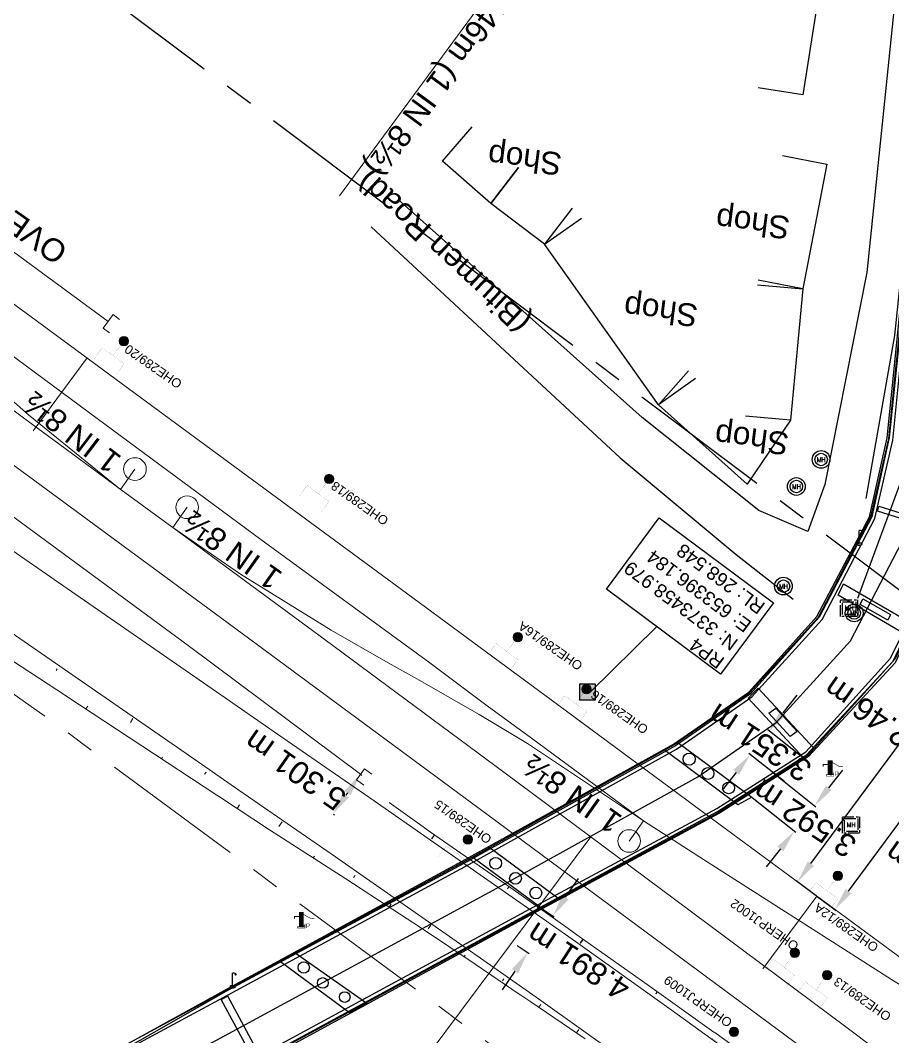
# Model space of a CAD drawing. Header units: metres. Extents: x 646303 to 662875, y 3366650 to 3378730.
# Drawn here: x 653333.7 to 653429.8, y 3373420.9 to 3373533.1 of the extents above; entities that cross this region are included whole.
import ezdxf
from ezdxf.enums import TextEntityAlignment as Align

# ---------------------------------------------------------------- set-up
doc = ezdxf.new("R2010")
doc.units = ezdxf.units.M
doc.header["$MEASUREMENT"] = 0
doc.header["$PDMODE"] = 3
doc.header["$PDSIZE"] = 0.5
doc.linetypes.add('CENTER', pattern=[50.8, 31.75, -6.35, 6.35, -6.35])
doc.linetypes.add('PHANTOM', pattern=[2.5, 1.25, -0.25, 0.25, -0.25, 0.25, -0.25])
for name, color, linetype in [('Bench_Mark', 7, 'Continuous'), ('BRIDGE_PARAPET', 7, 'Continuous'), ('COMMERCIAL_BLD_PUC', 251, 'Continuous'), ('DFCC Boundary', 6, 'CENTER'), ('Dimension', 10, 'Continuous'), ('GRILL', 251, 'Continuous'), ('LAMP_POST', 7, 'Continuous'), ('LINK LINE', 190, 'Continuous'), ('Manhole', 251, 'Continuous'), ('PIER_OR_ABUTMENT', 7, 'Continuous'), ('STYLEREMARK', 251, 'Continuous'), ('SUB_ROAD_CENTRE', 34, 'Continuous'), ('SUB_ROAD_EDGE', 34, 'Continuous'), ('TOPO_HAND_PUMP', 8, 'Continuous'), ('TOPO_TEXT', 251, 'Continuous')]:
    doc.layers.add(name, color=color, linetype=linetype)
for name, color, linetype, lineweight in [('BOUNDARY DIMENTION', 10, 'Continuous', 0), ('Existing Chainage', 7, 'Continuous', 0), ('Existing IR Track', 143, 'Continuous', 0), ('Existing Railway Boundary', 7, 'CENTER', 0), ('LC DETAILS IN PLAN', 7, 'Continuous', 0), ('OHE MAST', 8, 'Continuous', 0), ('OHE MAST TEXT', 8, 'Continuous', 0), ('PROPOSED DFCC TOE SLOPES - Cut & Connection', 239, 'Continuous', 0), ("RAJPURA STN. SRJ's", 251, 'Continuous', 0)]:
    doc.layers.add(name, color=color, linetype=linetype, lineweight=lineweight)
doc.styles.add('ROMANS', font='romans.shx')
doc.styles.get("Standard").update_dxf_attribs({"font": 'arial.ttf'})
doc.styles.add('Style-Arial', font='arial.ttf')
doc.dimstyles.new('DIM', dxfattribs={"dimtxt": 2.5, "dimasz": 2.5, "dimexe": 0.18, "dimexo": 0.0625, "dimgap": 0.09, "dimtad": 0, "dimtih": 1, "dimtoh": 1, "dimdec": 3, "dimzin": 0, "dimdsep": 46, "dimtxsty": 'Standard', "dimcen": 0.09, "dimadec": 0, "dimazin": 0, "dimtfac": 1, "dimtdec": 3, "dimtofl": 0, "dimtmove": 0, "dimatfit": 3, "dimfxl": 1, "dimtolj": 1, "dimtzin": 0, "dimarcsym": 0})

# ---------------------------------------------------------------- blocks, each defined once
blk = doc.blocks.new('LP')
for points in [[(0, 0), (0, 1.5)], [(0.25, 1.35), (0.44, 1.35)]]:
    blk.add_lwpolyline(points)
for centre, radius, start, end in [((0.07, 0.99), 0.519, 57.6425, 97.3165), ((0.34, 1.33), 0.094, 11.7012, 168.0476)]:
    blk.add_arc(centre, radius, start, end)
blk.add_ellipse((0.35, 1.36), major_axis=(0.0017, 0.0438), ratio=0.461056, start_param=1.74022, end_param=4.575836)
at = {"extrusion": (0, 0, -1)}
blk.add_ellipse((0, 0.01), major_axis=(0.308, 0), ratio=0.400495, dxfattribs=at)
blk = doc.blocks.new('MHS')
at = {"layer": 'Manhole', "linetype": 'PHANTOM'}
for points in [[(-0.92, 0.95), (0.96, 0.95), (0.96, -0.87), (-0.92, -0.87)], [(-0.72, 0.75), (0.76, 0.75), (0.76, -0.67), (-0.72, -0.67)]]:
    blk.add_lwpolyline(points, close=True, dxfattribs=at)
at = {"layer": 'Manhole', "linetype": 'PHANTOM', "style": 'ROMANS', "width": 0.9}
blk.add_text('MH', height=0.55, dxfattribs=at).set_placement((0.03, -0.22), align=Align.CENTER)
blk = doc.blocks.new('HP')
at = {"color": 8}
for points, const_width in [([(-0.75, 1.03), (-0.75, 1.29), (0, 1.29)], 0.108), ([(0, 0.17), (0, 1.76)], 0.541), ([(-0.04, 1.67), (1.03, 1.06), (1.42, 1.03)], 0.0676)]:
    blk.add_lwpolyline(points, dxfattribs=dict(at, const_width=const_width))
at = {"color": 8, "const_width": 0.0676}
blk.add_lwpolyline([(0, 0.17), (-0.41, 0.17), (-0.41, 0), (0.41, 0), (0.41, 0.17)], close=True, dxfattribs=at)
blk = doc.blocks.new('MHC')
at = {"layer": 'Manhole'}
for radius in [0.977, 0.688]:
    blk.add_circle((0, 0), radius, dxfattribs=at)
at = {"layer": 'Manhole', "linetype": 'PHANTOM', "style": 'ROMANS', "width": 0.9}
blk.add_text('MH', height=0.55, dxfattribs=at).set_placement((0.02, -0.28), align=Align.CENTER)
blk = doc.blocks.new('OHE MAST')
h = blk.add_hatch(color=256)
edge = h.paths.add_edge_path()
edge.add_arc((0, 0), 0.514, 0, 360)
at = {"const_width": 0.01, "flags": 128}
for points in [[(1.5, 3.5), (1.5, 2), (-1.5, 2), (-1.5, 3.5)], [(0, 2), (0, 0)]]:
    blk.add_lwpolyline(points, dxfattribs=at)
blk.add_circle((0, 0), 0.514)
blk = doc.blocks.new('*D7249')
at = {"layer": 'Defpoints', "color": 0, "transparency": 16777216}
for p in [(653416.54, 3373450.16), (653414.31, 3373447.35), (653421.25, 3373446.43)]:
    blk.add_point(p, dxfattribs=at)
at = {"layer": 'Dimension', "color": 0, "lineweight": -2, "transparency": 16777216}
for p, q in [((653416.59, 3373450.12), (653421.39, 3373446.31)), ((653422.8, 3373448.39), (653424.36, 3373450.34)), ((653414.35, 3373447.31), (653419.16, 3373443.5)), ((653417.47, 3373441.65), (653415.91, 3373439.69))]:
    blk.add_line(p, q, dxfattribs=at)
at = {"layer": 'Dimension', "color": 0, "transparency": 16777216}
for points in [[(653422.48, 3373448.64), (653423.13, 3373448.13), (653421.25, 3373446.43)], [(653417.14, 3373441.91), (653417.79, 3373441.39), (653419.02, 3373443.61)]]:
    blk.add_solid(points, dxfattribs=at)
at = {"layer": 'Dimension', "color": 0, "lineweight": 0, "transparency": 16777216, "insert": (653420.13, 3373445.02), "char_height": 2.5, "attachment_point": 5, "rotation": 147}
blk.add_mtext('\\A1;3.592 m', dxfattribs=at)
blk = doc.blocks.new('*D7216')
at = {"layer": 'Defpoints', "color": 0, "transparency": 16777216}
for p in [(653414.14, 3373452.06), (653420.08, 3373451.63), (653418, 3373449.01)]:
    blk.add_point(p, dxfattribs=at)
at = {"layer": 'Dimension', "color": 0, "lineweight": -2, "transparency": 16777216}
for p, q in [((653417.78, 3373456.65), (653419.33, 3373458.61)), ((653420.03, 3373451.67), (653416.08, 3373454.8)), ((653417.95, 3373449.05), (653414, 3373452.18)), ((653412.59, 3373450.1), (653411.04, 3373448.15))]:
    blk.add_line(p, q, dxfattribs=at)
at = {"layer": 'Dimension', "color": 0, "transparency": 16777216}
for points in [[(653417.45, 3373456.91), (653418.11, 3373456.39), (653416.23, 3373454.69)], [(653412.27, 3373450.36), (653412.92, 3373449.85), (653414.14, 3373452.06)]]:
    blk.add_solid(points, dxfattribs=at)
at = {"layer": 'Dimension', "color": 0, "lineweight": 0, "transparency": 16777216, "insert": (653415.19, 3373453.38), "char_height": 2.5, "attachment_point": 5, "rotation": 147}
blk.add_mtext('\\A1;3.351 m', dxfattribs=at)
blk = doc.blocks.new('*D7217')
at = {"layer": 'Defpoints', "color": 0, "transparency": 16777216}
for p in [(653391.15, 3373435.09), (653388.39, 3373431.05), (653389.6, 3373430.22)]:
    blk.add_point(p, dxfattribs=at)
at = {"layer": 'Dimension', "color": 0, "lineweight": -2, "transparency": 16777216}
for p, q in [((653393.78, 3373436.32), (653395.19, 3373438.38)), ((653391.2, 3373435.05), (653392.51, 3373434.15)), ((653388.44, 3373431.01), (653389.75, 3373430.12)), ((653388.19, 3373428.15), (653386.78, 3373426.09))]:
    blk.add_line(p, q, dxfattribs=at)
at = {"layer": 'Dimension', "color": 0, "transparency": 16777216}
for points in [[(653393.43, 3373436.55), (653394.12, 3373436.08), (653392.37, 3373434.26)], [(653387.85, 3373428.39), (653388.54, 3373427.92), (653389.6, 3373430.22)]]:
    blk.add_solid(points, dxfattribs=at)
at = {"layer": 'Dimension', "color": 0, "lineweight": 0, "transparency": 16777216, "insert": (653395.18, 3373429.23), "char_height": 2.5, "attachment_point": 5, "rotation": 147}
blk.add_mtext('\\A1;4.891 m', dxfattribs=at)
blk = doc.blocks.new('*D6979')
at = {"layer": 'Defpoints', "color": 0, "linetype": 'Continuous', "ltscale": 0.5, "transparency": 16777216}
for p in [(653433.81, 3373453.15), (653435.82, 3373451.67), (653421.48, 3373436.45)]:
    blk.add_point(p, dxfattribs=at)
at = {"layer": 'DFCC Boundary', "color": 0, "linetype": 'Continuous', "lineweight": -2, "ltscale": 0.5, "transparency": 16777216}
for p, q in [((653433.86, 3373453.11), (653435.96, 3373451.56)), ((653424.97, 3373436.98), (653434.33, 3373449.65)), ((653421.53, 3373436.41), (653423.63, 3373434.86))]:
    blk.add_line(p, q, dxfattribs=at)
at = {"layer": 'DFCC Boundary', "color": 0, "linetype": 'Continuous', "ltscale": 0.5, "transparency": 16777216}
for points in [[(653434, 3373449.9), (653434.67, 3373449.41), (653435.82, 3373451.67)], [(653424.63, 3373437.23), (653425.3, 3373436.73), (653423.48, 3373434.97)]]:
    blk.add_solid(points, dxfattribs=at)
at = {"layer": 'DFCC Boundary', "color": 0, "linetype": 'Continuous', "ltscale": 0.5, "transparency": 16777216, "insert": (653434.6, 3373438.07), "char_height": 2.5, "attachment_point": 5, "rotation": 145}
blk.add_mtext('\\A1;20.76 m', dxfattribs=at)
blk = doc.blocks.new('*D6980')
at = {"layer": 'Defpoints', "color": 0, "linetype": 'Continuous', "ltscale": 0.5, "transparency": 16777216}
for p in [(653438.64, 3373464.13), (653440.77, 3373462.56), (653421.48, 3373436.45)]:
    blk.add_point(p, dxfattribs=at)
at = {"layer": 'DFCC Boundary', "color": 0, "linetype": 'Continuous', "lineweight": -2, "ltscale": 0.5, "transparency": 16777216}
for p, q in [((653440.72, 3373462.6), (653438.49, 3373464.24)), ((653420.83, 3373440.04), (653437.15, 3373462.12)), ((653421.43, 3373436.49), (653419.2, 3373438.13))]:
    blk.add_line(p, q, dxfattribs=at)
at = {"layer": 'DFCC Boundary', "color": 0, "linetype": 'Continuous', "ltscale": 0.5, "transparency": 16777216}
for points in [[(653436.82, 3373462.37), (653437.49, 3373461.87), (653438.64, 3373464.13)], [(653420.5, 3373440.28), (653421.17, 3373439.79), (653419.35, 3373438.02)]]:
    blk.add_solid(points, dxfattribs=at)
at = {"layer": 'DFCC Boundary', "color": 0, "linetype": 'Continuous', "ltscale": 0.5, "transparency": 16777216, "insert": (653427.86, 3373456.22), "char_height": 2.5, "attachment_point": 5, "rotation": 145}
blk.add_mtext('\\A1;32.46 m', dxfattribs=at)
blk = doc.blocks.new('*D7038')
at = {"layer": 'BOUNDARY DIMENTION', "color": 0, "lineweight": -2, "transparency": 16777216}
for p, q in [((653371.2, 3373449.85), (653371.3, 3373449.78)), ((653369.73, 3373447.83), (653369.56, 3373447.58)), ((653368.18, 3373445.49), (653368.28, 3373445.42))]:
    blk.add_line(p, q, dxfattribs=at)
at = {"layer": 'BOUNDARY DIMENTION', "color": 0, "transparency": 16777216}
for points in [[(653369.39, 3373448.06), (653370.07, 3373447.59), (653371.15, 3373449.88)], [(653369.22, 3373447.82), (653369.9, 3373447.34), (653368.13, 3373445.53)]]:
    blk.add_solid(points, dxfattribs=at)
at = {"layer": 'Defpoints', "color": 0, "transparency": 16777216}
for p in [(653371.15, 3373449.88), (653368.13, 3373445.53), (653368.13, 3373445.53)]:
    blk.add_point(p, dxfattribs=at)
at = {"layer": 'BOUNDARY DIMENTION', "color": 0, "transparency": 16777216, "insert": (653363.95, 3373450.36), "char_height": 2.5, "attachment_point": 5, "rotation": 145}
blk.add_mtext('\\A1;5.301 m', dxfattribs=at)
blk = doc.blocks.new('BM')
blk.add_hatch(color=256).paths.add_polyline_path([(-0.88, 0.88), (-0.88, -0.88), (0.88, -0.88), (0.88, 0.88)])
for p, q in [((0.88, 0.88), (-0.88, 0.88)), ((-0.88, 0.88), (-0.88, -0.88)), ((0.88, -0.88), (0.88, 0.88)), ((-0.88, -0.88), (0.88, -0.88))]:
    blk.add_line(p, q)

msp = doc.modelspace()

# ---------------------------------------------------------------- linework, layer by layer
at = {"layer": 'BRIDGE_PARAPET', "linetype": 'Continuous'}
for points in [[(653448.817, 3373656.128, 273.028), (653442.796, 3373617.036, 274.212), (653439.823, 3373595.798, 274.852), (653437.543, 3373572.54, 275.55), (653434.166, 3373534.114, 276.741), (653431.248, 3373504.445, 277.643), (653429.462, 3373487.047, 278.083), (653427.558, 3373478.302, 278.291), (653421.73, 3373467.235, 278.563), (653414.157, 3373458.78, 278.831), (653405.888, 3373453.037, 278.988), (653382.962, 3373440.274, 279.033), (653356.295, 3373425.923, 278.968), (653309.096, 3373399.029, 277.966)], [(653331.996, 3373412.726, 278.565), (653356.211, 3373426.054, 278.966), (653382.782, 3373440.523, 279.021), (653405.664, 3373453.224, 278.986), (653413.989, 3373458.952, 278.844), (653421.478, 3373467.298, 278.569), (653427.287, 3373478.302, 278.292), (653429.258, 3373487.02, 278.086), (653431.016, 3373504.429, 277.634), (653433.845, 3373534.126, 276.729), (653437.28, 3373572.516, 275.555), (653439.59, 3373595.893, 274.844), (653442.512, 3373616.875, 274.215), (653448.538, 3373656.103, 273.02)], [(653360.951, 3373418.879, 278.987), (653390.042, 3373434.719, 279.114), (653410.549, 3373445.764, 279.223), (653420.361, 3373452.028, 279.317), (653429.906, 3373462.373, 279.167), (653435.736, 3373474.772, 278.794), (653438.377, 3373486.383, 278.395), (653439.82, 3373504.247, 277.755), (653442.22, 3373533.556, 276.681), (653445.599, 3373571.064, 275.567), (653448.131, 3373594.696, 274.844), (653451.241, 3373616.826, 274.141), (653457.184, 3373655.546, 272.991)], [(653457.449, 3373655.48, 272.986), (653451.439, 3373616.756, 274.169), (653448.329, 3373594.626, 274.872), (653445.797, 3373570.994, 275.595), (653442.418, 3373533.486, 276.709), (653440.018, 3373504.177, 277.783), (653438.575, 3373486.313, 278.423), (653435.934, 3373474.702, 278.822), (653430.11, 3373462.187, 279.153), (653420.565, 3373451.842, 279.303), (653410.753, 3373445.578, 279.209), (653390.246, 3373434.533, 279.1), (653361.032, 3373418.593, 278.985)]]:
    msp.add_polyline3d(points, dxfattribs=at)
at = {"layer": 'COMMERCIAL_BLD_PUC', "linetype": 'Continuous'}
for points in [[(653418.1268, 3373545.5057, 270.863), (653423.066, 3373544.728, 270.863), (653419.939, 3373524.868, 271.192), (653414.9998, 3373525.6457, 271.192)], [(653388.5828, 3373516.8452, 269), (653385.55, 3373512.87, 269), (653380.188, 3373517.535, 269.612), (653383.4699, 3373521.3072, 269.612)], [(653417.6996, 3373518.1517, 270.884), (653422.608, 3373517.199, 270.884), (653419.938, 3373503.443, 270.771), (653415.0296, 3373504.3957, 270.771)], [(653394.4928, 3373512.3362, 269.704), (653391.46, 3373508.361, 269.704), (653385.55, 3373512.87, 269), (653388.5828, 3373516.8452, 269)], [(653408.0905, 3373493.5544, 270.966), (653404.012, 3373490.662, 270.966), (653391.46, 3373508.361, 269.704), (653395.5385, 3373511.2534, 269.704)], [(653414.9592, 3373503.9033, 270.771), (653419.938, 3373503.443, 270.771), (653418.598, 3373488.949, 271.148), (653413.6192, 3373489.4093, 271.148)], [(653418.598, 3373488.949, 271.148), (653413.818, 3373481.889, 271.135), (653404.012, 3373490.662, 270.966), (653407.3458, 3373494.3884, 270.966)]]:
    msp.add_polyline3d(points, dxfattribs=at)
at = {"layer": 'DFCC Boundary', "ltscale": 0.5, "flags": 128}
msp.add_lwpolyline([(655695.597, 3371812.1897), (655640.8822, 3371912.823), (655580.0449, 3371996.7158), (655509.7792, 3372062.0857), (655426.9534, 3372113.9756), (655342.6069, 3372167.9462), (655257.8854, 3372221.2222), (655173.2688, 3372275.363), (655087.3459, 3372327.2788), (655002.8598, 3372380.6107), (654914.5097, 3372429.9473), (654741.1355, 3372529.4419), (654650.033, 3372576.4159), (654568.6995, 3372626.155), (654571.9877, 3372630.6369), (654391.4686, 3372756.327), (654377.1337, 3372736.8494), (654004.4289, 3373016.6995), (654007.7887, 3373020.6424), (653690.5739, 3373253.6486), (653690.5425, 3373253.6059), (653433.8132, 3373453.1485), (653440.7668, 3373462.5592), (653208.8394, 3373636.5534), (653216.1698, 3373646.5105), (653142.1983, 3373700.8896), (653053.6963, 3373771.1122), (652994.4341, 3373810.5255), (652929.3691, 3373859.5713), (652860.9168, 3373902.1103), (652749.6028, 3373984.4705), (652631.2396, 3374070.7175), (652636.2281, 3374078.1704), (652537.912, 3374145.7283), (652392.904, 3374241.2711), (652388.7719, 3374235.6812), (652308.569, 3374304.8076), (652315.9256, 3374314.7669), (652103.9815, 3374448.7876), (652083.1937, 3374464.1943), (652072.7494, 3374471.9329), (652052.3219, 3374487.0684), (652038.1897, 3374497.5387), (652024.0173, 3374508.0388), (652009.8347, 3374518.5254), (651995.6683, 3374529), (651981.7515, 3374539.2836), (651967.8828, 3374549.5317), (651954.6903, 3374559.2866), (651941.4997, 3374569.04), (651923.9377, 3374582.0168), (651906.3215, 3374595.0337), (651892.0868, 3374605.5547), (651877.7985, 3374616.1153), (651861.6288, 3374628.0564), (651845.5071, 3374639.9619), (651829.5757, 3374651.7544), (651824.7911, 3374655.296), (651813.6747, 3374663.5244), (651797.4592, 3374675.4968), (651792.6217, 3374679.0685), (651809.3453, 3374701.6999), (651798.0335, 3374710.0518), (651782.3495, 3374721.6444), (651766.6655, 3374733.2369), (651750.5163, 3374745.1875), (651734.3118, 3374757.179), (651717.3274, 3374769.6994), (651700.4625, 3374782.1317), (651684.6001, 3374793.8578), (651668.5938, 3374805.6902), (651652.6806, 3374817.4203), (651636.8173, 3374829.1137), (651620.9269, 3374840.8662), (651604.9647, 3374852.6718), (651588.7459, 3374864.6312), (651572.5882, 3374876.5455), (651556.6943, 3374888.2868), (651540.8409, 3374899.9983), (651524.5553, 3374912.0488), (651508.2568, 3374924.109), (651492.7938, 3374935.5157), (651477.3997, 3374946.8715), (651461.3291, 3374958.7436), (651445.2311, 3374970.6359), (651429.3555, 3374982.3615), (651413.4375, 3374994.1184), (651396.6322, 3375006.522), (651379.7761, 3375018.963), (651363.6644, 3375030.8565), (651352.7728, 3375038.8965), (651331.6522, 3375054.4784), (651315.7738, 3375066.1947), (651299.7306, 3375078.0412), (651283.6239, 3375089.9346), (651273.9044, 3375097.1057), (651264.2377, 3375104.2378), (651243.4187, 3375119.6324), (651222.5077, 3375135.095), (651201.5462, 3375150.5784), (651180.4926, 3375166.1298), (651161.7365, 3375179.9701), (651143.0969, 3375193.7244), (651126.6442, 3375205.9373), (651110.0563, 3375218.2505), (651088.7204, 3375233.9244), (651067.5473, 3375249.4788), (651049.4448, 3375262.8672), (651031.0656, 3375276.4601), (651013.3004, 3375289.5618), (650995.6557, 3375302.5748), (650975.556, 3375317.4171), (650955.4878, 3375332.2363), (650948.8014, 3375337.1771), (650951.4372, 3375340.7501), (650937.0874, 3375351.3535), (650916.0918, 3375366.8677), (650897.9224, 3375380.2929), (650879.805, 3375393.6796), (650866.8386, 3375403.2309), (650853.9116, 3375412.7532), (650835.5886, 3375426.289), (650817.2946, 3375439.8035), (650797.968, 3375454.1206), (650778.7222, 3375468.3781), (650760.7655, 3375481.6337), (650742.8011, 3375494.8949), (650723.0807, 3375509.4255), (650703.3693, 3375523.9495), (650688.6613, 3375534.8372), (650673.8463, 3375545.804), (650653.7938, 3375560.6295), (650633.6894, 3375575.4932), (650612.6421, 3375591.0542), (650592.0153, 3375606.3042), (650570.0328, 3375622.5591), (650548.5001, 3375638.4814), (650530.5234, 3375651.793), (650512.3606, 3375665.2423), (650494.7465, 3375678.2665), (650476.9008, 3375691.462), (650459.2976, 3375704.4721), (650441.3132, 3375717.7633), (650427.1261, 3375728.1319), (650413.8099, 3375737.864), (650402.677, 3375746.2697), (650389.8486, 3375755.6668), (650377.7322, 3375764.5425), (650360.7275, 3375777.1141), (650343.7744, 3375789.6482), (650325.0342, 3375803.5254), (650306.3109, 3375817.39), (650287.6225, 3375831.2124), (650268.717, 3375845.1957), (650250.337, 3375858.8009), (650231.8256, 3375872.5033), (650215.4559, 3375884.6355), (650199.261, 3375896.6381), (650189.9351, 3375903.5429), (650184.6476, 3375907.4517), (650170.3331, 3375918.0338), (650153.2211, 3375930.7288), (650135.9365, 3375943.5518), (650119.2313, 3375955.9159), (650102.3769, 3375968.3905), (650085.2738, 3375981.0461), (650068.2078, 3375993.6742), (650052.7787, 3376005.1011), (650037.4384, 3376016.4621), (650022.1728, 3376027.766), (650006.9632, 3376039.0283), (649974.7512, 3376062.8762), (649961.4537, 3376072.7117), (649948.2091, 3376082.508), (649944.476, 3376085.2722), (649918.728, 3376050.5341), (649909.4316, 3376057.4177), (649896.4092, 3376067.0604), (649893.7832, 3376069.0128), (649891.1645, 3376070.9437), (649888.4639, 3376072.9569), (649875.744, 3376082.3694), (649867.5551, 3376088.4016), (649853.4118, 3376098.8745), (649839.2513, 3376109.3603), (649829.0749, 3376116.9005), (649827.2194, 3376118.2675), (649818.0867, 3376125.0366), (649808.8566, 3376131.8779), (649793.2502, 3376143.4201), (649777.6288, 3376154.9733), (649763.6321, 3376165.3144), (649749.5741, 3376175.7007), (649733.9228, 3376187.2754), (649718.3343, 3376198.8036), (649705.3241, 3376208.4391), (649692.3703, 3376218.0327), (649678.0208, 3376228.6769), (649663.5747, 3376239.3366), (649646.4625, 3376252.0623), (649634.6272, 3376260.744), (649624.9192, 3376267.9946), (649615.0208, 3376275.3876), (649599.9831, 3376286.4834), (649588.9857, 3376294.598), (649590.032, 3376296.0132), (649586.1685, 3376298.8639), (649569.3593, 3376311.3207), (649552.641, 3376323.7102), (649537.2353, 3376335.0739), (649521.9792, 3376346.327), (649506.2408, 3376358.0035), (649490.3575, 3376369.7875), (649475.7578, 3376380.5673), (649461.1933, 3376391.3211), (649445.4753, 3376402.9572), (649429.8494, 3376414.5253), (649414.4906, 3376425.9209), (649378.3483, 3376452.6365), (649368.4603, 3376459.9984), (649352.6509, 3376471.6682), (649336.6992, 3376483.4434), (649322.3941, 3376494.1037), (649307.6557, 3376505.0862), (649290.8736, 3376517.4208), (649273.972, 3376529.8435), (649258.1992, 3376541.4854), (649242.2966, 3376553.2232), (649226.5432, 3376564.8634), (649210.8826, 3376576.435), (649195.2207, 3376588.0769), (649179.5326, 3376599.7383), (649164.9134, 3376610.5118), (649150.5177, 3376621.1205), (649135.415, 3376632.3287), (649120.2337, 3376643.5954), (649107.8929, 3376652.6743), (649095.5927, 3376661.7234), (649079.5687, 3376673.5769), (649063.4846, 3376685.4748), (649046.5651, 3376697.9756), (649029.6506, 3376710.4727), (649013.3465, 3376722.5351), (648996.9805, 3376734.6431), (648980.3936, 3376746.8979), (648963.6626, 3376759.259), (648946.7453, 3376771.7643), (648929.6945, 3376784.3682), (648913.5118, 3376796.3614), (648897.2206, 3376808.435), (648876.2496, 3376823.9678), (648855.1325, 3376839.6089), (648839.3985, 3376851.2044), (648823.6596, 3376862.8037), (648806.187, 3376875.7235), (648788.7814, 3376888.5937), (648772.4766, 3376900.6763), (648756.1277, 3376912.7915), (648748.6058, 3376918.3049), (648733.321, 3376929.6306), (648718.1841, 3376940.8501), (648694.1574, 3376958.9078), (648686.9154, 3376964.1595), (648685.9321, 3376964.8321), (648667.95, 3376978.2197), (648649.3198, 3376992.1471), (648633.5557, 3377003.8368), (648617.684, 3377015.6038), (648613.3865, 3377018.7718), (648613.1308, 3377018.4261), (648605.39, 3377024.1325), (648593.439, 3377032.9404), (648576.5994, 3377045.3816), (648559.8787, 3377057.7351), (648542.9247, 3377070.3132), (648525.9483, 3377082.908), (648511.3109, 3377093.7409), (648496.5572, 3377104.6599), (648477.562, 3377118.7172), (648458.5464, 3377132.7896), (648451.3349, 3377138.2101), (648435.5918, 3377149.862), (648422.1096, 3377159.9046), (648408.3664, 3377170.0637), (648394.6863, 3377180.1761), (648381.6588, 3377189.818), (648368.6059, 3377199.4787), (648354.1188, 3377210.196), (648339.6473, 3377220.9017), (648325.8166, 3377231.1386), (648311.9735, 3377241.3853), (648297.2469, 3377252.2824), (648283.6168, 3377262.3688), (648282.6002, 3377260.9951), (648281.5015, 3377261.8082), (648268.446, 3377271.4578), (648255.3849, 3377281.1115), (648243.3023, 3377290.0413), (648231.5826, 3377298.7116), (648230.1246, 3377299.843), (648216.137, 3377310.1827), (648202.3989, 3377320.3379), (648187.9045, 3377331.0225), (648173.4524, 3377341.7035), (648159.964, 3377351.7009), (648146.3755, 3377361.7726), (648132.3698, 3377372.1252), (648118.3132, 3377382.5155), (648104.5683, 3377392.6752), (648090.8453, 3377402.8186), (648079.0331, 3377411.5788), (648067.1746, 3377420.3734), (648052.1864, 3377431.461), (648037.1291, 3377442.5999), (648023.4384, 3377452.7367), (648009.6421, 3377462.9518), (647998.5681, 3377471.1475), (647977.6651, 3377486.6371), (647970.8013, 3377491.7424), (647954.3046, 3377504.0127), (647940.5645, 3377514.1537), (647927.1436, 3377524.0583), (647912.5029, 3377534.9198), (647897.7662, 3377545.8524), (647883.3488, 3377556.5286), (647868.9785, 3377567.1699), (647855.3948, 3377577.2425), (647841.7032, 3377587.3948), (647828.8284, 3377596.8277), (647815.9828, 3377606.2395), (647798.869, 3377618.9232), (647787.996, 3377626.9816), (647769.1212, 3377640.9619), (647756.6675, 3377650.183), (647742.624, 3377660.5991), (647728.5049, 3377671.0713), (647713.635, 3377682.0926), (647698.699, 3377693.1628), (647681.9918, 3377705.517), (647665.4025, 3377717.7839), (647652.0515, 3377727.6811), (647638.8028, 3377737.5025), (647625.2604, 3377747.546), (647611.724, 3377757.585), (647601.846, 3377764.9047), (647586.5632, 3377776.2354), (647574.9107, 3377784.8659), (647552.1318, 3377801.7377), (647544.5766, 3377807.3492), (647531.2096, 3377817.2774), (647518.7824, 3377826.4783), (647506.3678, 3377835.6698), (647493.0662, 3377845.5438), (647479.7149, 3377855.4547), (647466.3541, 3377865.3556), (647452.9886, 3377875.26), (647440.1702, 3377884.755), (647427.3392, 3377894.2595), (647421.9004, 3377898.2902), (647422.4016, 3377898.9655), (647413.1507, 3377905.8213), (647398.5546, 3377916.6386), (647385.2867, 3377926.4568), (647372.1159, 3377936.2032), (647357.4127, 3377947.1112), (647351.2811, 3377951.6601), (647330.0092, 3377967.4105), (647317.4471, 3377976.6964), (647304.414, 3377986.3606), (647291.335, 3377996.0589), (647278.7541, 3378005.3917), (647266.0777, 3378014.7954), (647252.9457, 3378024.4462), (647239.9839, 3378033.9719), (647225.7512, 3378044.5255), (647211.5179, 3378055.0796), (647196.511, 3378066.208), (647181.4966, 3378077.3419), (647167.7872, 3378087.5064), (647154.0498, 3378097.6917), (647140.7668, 3378107.5414), (647127.4862, 3378117.3893), (647113.2521, 3378127.9375), (647099.0375, 3378138.4713), (647085.0268, 3378148.8592), (647070.9977, 3378159.2608), (647056.5444, 3378169.9697), (647042.0873, 3378180.6814), (647027.5624, 3378191.4464), (647013.0728, 3378202.1851), (646999.864, 3378211.9684), (646986.6741, 3378221.7376), (646973.6148, 3378231.4185), (646960.4875, 3378241.1499), (646945.7953, 3378252.0414), (646931.0256, 3378262.9902), (646930.6274, 3378263.2852), (646951.9475, 3378292.0562)], dxfattribs=at)
at = {"layer": 'Existing Chainage', "color": 0, "linetype": 'Continuous', "lineweight": 13, "flags": 128}
for points in [[(653335.0724, 3373487.7692), (653341.0053, 3373495.8191)], [(653415.5334, 3373428.4093), (653421.4761, 3373436.452)]]:
    msp.add_lwpolyline(points, dxfattribs=at)
at = {"layer": 'Existing IR Track', "flags": 128}
for points in [[(653589.2761, 3373289.914), (653578.1075, 3373298.1757), (653531.6696, 3373333.0756), (653506.3207, 3373353.1243), (653482.1744, 3373372.2848), (653450.791, 3373396.4534), (653421.9196, 3373418.2064), (653383.4214, 3373446.7403), (653355.0438, 3373467.6945), (653331.164, 3373485.2442), (653322.0421, 3373492.0109), (653304.4983, 3373504.9733), (653304.2022, 3373505.2013), (653298.9105, 3373509.1454), (653277.3417, 3373525.0611), (653271.7085, 3373529.2226), (653267.6726, 3373532.2032), (653262.331, 3373536.1541), (653238.8115, 3373553.5782), (653225.6563, 3373563.2586), (653201.0742, 3373581.5641), (653174.1568, 3373601.5586), (653150.8967, 3373618.7451), (653124.3648, 3373638.158)], [(653246.6881, 3373571.0003), (653343.3276, 3373499.861)], [(653371.1528, 3373449.8828), (653352.1675, 3373464.1113), (653328.606, 3373481.4262), (653300.7183, 3373501.9502), (653289.0739, 3373510.5212), (653286.4782, 3373512.4276), (653269.0362, 3373525.4187), (653250.2883, 3373539.2885), (653223.053, 3373559.3039), (653217.627, 3373563.3745), (653208.6495, 3373570.004)], [(653344.7129, 3373481.3209), (653334.5682, 3373489.5512), (653328.2251, 3373495.0895), (653322.7591, 3373500.251), (653319.6569, 3373503.1559), (653315.1755, 3373507.352), (653313.3233, 3373509.0049), (653298.0684, 3373521.695)], [(653317.6199, 3373512.9801), (653335.3815, 3373499.964), (653344.9314, 3373492.9254), (653376.23, 3373469.8555), (653393.0325, 3373457.469), (653411.52, 3373443.8086), (653431.0731, 3373429.3607), (653438.8585, 3373423.5719), (653441.7676, 3373421.3812), (653445.0928, 3373418.8665)], [(653343.4957, 3373498.5936), (653342.7812, 3373499.1218), (653343.8741, 3373500.6002), (653344.5886, 3373500.072)], [(653332.3315, 3373496.3806), (653342.1277, 3373489.1421), (653360.1747, 3373475.8071), (653378.8232, 3373462.1861), (653385.1395, 3373457.4418), (653390.0208, 3373453.8669), (653402.3702, 3373444.7422), (653408.9949, 3373440.5002), (653429.7214, 3373427.24), (653437.7712, 3373422.2574), (653440.9324, 3373420.251)], [(653327.4483, 3373494.0596), (653334.1406, 3373489.1205), (653339.2966, 3373485.3167), (653344.7673, 3373481.2808), (653350.3509, 3373477.1935), (653350.4727, 3373477.1166), (653357.7978, 3373471.7026), (653367.2776, 3373464.7145), (653373.0763, 3373460.4049), (653387.1293, 3373450.0162), (653405.8059, 3373436.0953), (653424.8494, 3373421.901), (653439.2893, 3373411.0237)], [(653350.4727, 3373477.1166), (653350.4727, 3373477.1166), (653357.9113, 3373471.9824), (653367.9201, 3373465.7845), (653374.2171, 3373462.1738), (653377.7149, 3373460.2287), (653384.2347, 3373456.4677), (653389.5634, 3373453.2647), (653402.3588, 3373444.7542)]]:
    msp.add_lwpolyline(points, dxfattribs=at)
at = {"layer": 'Existing Railway Boundary', "ltscale": 0.5, "flags": 128}
msp.add_lwpolyline([(654002.209, 3372947.3374), (653941.6142, 3372995.8875), (653885.0948, 3373041.1722), (653849.3973, 3373069.6171), (653743.2122, 3373149.4146), (653618.3148, 3373244.7252), (653580.9535, 3373273.9706), (653528.5753, 3373314.5086), (653337.2875, 3373455.6537), (653241.7142, 3373522.5487), (653184.8817, 3373562.8841), (653178.3209, 3373554.058), (653007.7255, 3373673.7874), (652924.822, 3373729.8796), (652907.72, 3373740.0209), (652904.5642, 3373745.0641), (652864.1809, 3373771.0185), (652862.8289, 3373763.9282), (652836.0798, 3373790.575), (652793.9064, 3373826.9777), (652786.3399, 3373815.8276), (652694.4321, 3373883.0097), (652615.3514, 3373944.3753), (652559.0758, 3373987.3078), (652463.6034, 3374028.6205), (652316.9711, 3374087.5745), (652144.3796, 3374095.1872)], dxfattribs=at)
at = {"layer": 'GRILL', "linetype": 'Continuous'}
for points in [[(653426.014, 3373469.303, 269.776), (653431.114, 3373483.138, 269.697), (653433.097, 3373500.546, 270.675), (653434.118, 3373512.605, 269.66), (653435.847, 3373532.1, 269.588), (653439.143, 3373568.587, 269.493), (653444.203, 3373614.461, 269.196), (653462.218, 3373744.997, 270.479)], [(653456.349, 3373705.458, 271.75), (653448.789, 3373656.112, 273.28), (653442.726, 3373617.002, 274.461), (653439.7, 3373595.917, 275.097), (653437.417, 3373572.527, 275.817), (653434.023, 3373534.079, 277.001), (653431.148, 3373504.468, 277.897), (653429.391, 3373486.914, 278.346), (653427.391, 3373478.266, 278.549), (653421.633, 3373467.198, 278.817), (653414.045, 3373458.865, 279.112), (653405.741, 3373453.123, 279.252), (653382.857, 3373440.374, 279.321), (653356.242, 3373425.969, 279.228), (653340.258, 3373417.314, 279.589), (653331.852, 3373412.755, 278.603), (653309.249, 3373398.834, 277.998)], [(653464.601, 3373703.529, 271.727), (653457.328, 3373655.496, 273.233), (653451.257, 3373616.798, 274.412), (653448.337, 3373594.631, 274.807), (653445.955, 3373571, 275.842), (653442.531, 3373533.534, 276.956), (653441.522, 3373521.895, 277.358), (653438.579, 3373486.334, 278.423), (653435.979, 3373474.497, 278.854), (653430.121, 3373462.617, 279.152), (653420.48, 3373451.954, 279.333), (653410.619, 3373445.641, 279.23), (653391.759, 3373435.472, 279.392), (653360.938, 3373418.775, 279.254), (653335.679, 3373404.865, 278.697), (653323.413, 3373397.684, 278.319), (653314.015, 3373391.165, 277.98), (653294.953, 3373373.08, 277.175), (653265.306, 3373340.499, 275.909), (653235.253, 3373307.284, 274.636), (653206.467, 3373275.634, 273.4), (653174.115, 3373239.813, 272.036)]]:
    msp.add_polyline3d(points, dxfattribs=at)
at = {"layer": 'LC DETAILS IN PLAN', "linetype": 'Continuous', "lineweight": 0, "flags": 128}
msp.add_lwpolyline([(653396.555, 3373442.9901), (653375.1683, 3373414.2949), (653387.5011, 3373405.1032), (653359.7688, 3373367.894)], dxfattribs=at)
at = {"layer": 'LINK LINE', "linetype": 'Continuous', "lineweight": 0, "flags": 128}
for points in [[(653322.0241, 3373469.4393), (653338.6216, 3373458.5837), (653338.7957, 3373458.4696), (653355.3289, 3373447.5895), (653355.5169, 3373447.4647), (653361.1191, 3373443.7442), (653369.5368, 3373438.3625), (653372.0861, 3373436.7008), (653372.2976, 3373436.5626), (653377.879, 3373432.8987), (653383.9261, 3373428.8643), (653388.6631, 3373425.6369), (653388.8429, 3373425.5152), (653389.939, 3373424.7791), (653395.955, 3373420.6982)], [(653346.0674, 3373456.0253), (653345.7853, 3373455.6175)], [(653346.0674, 3373456.0253), (653345.7853, 3373455.6175)], [(653354.134, 3373450.1092), (653353.9779, 3373449.8835)], [(653354.134, 3373450.1092), (653353.9779, 3373449.8835)], [(653379.0052, 3373442.7547), (653379.3249, 3373443.215)], [(653379.0052, 3373442.7547), (653379.3249, 3373443.215)], [(653379.0134, 3373442.749), (653379.3342, 3373443.2085)], [(653379.0134, 3373442.749), (653379.3342, 3373443.2085)], [(653370.5664, 3373438.7222), (653370.4081, 3373438.4945)], [(653387.3784, 3373437.2617), (653387.544, 3373437.4989)], [(653374.5343, 3373435.5755), (653374.3126, 3373435.2398)], [(653378.922, 3373433.24), (653378.6358, 3373432.8304)], [(653395.4024, 3373431.2598), (653395.6982, 3373431.68)], [(653386.9523, 3373427.3013), (653386.8057, 3373427.0932)], [(653395.2456, 3373421.7422), (653394.9694, 3373421.3539)], [(653395.2456, 3373421.7422), (653394.9694, 3373421.3539)]]:
    msp.add_lwpolyline(points, dxfattribs=at)
at = {"layer": 'LINK LINE', "linetype": 'Continuous', "lineweight": 0}
for points in [[(653374.3225, 3373446.7561), (653377.409, 3373444.5694), (653378.8917, 3373443.5159), (653387.1168, 3373437.8038), (653393.7911, 3373433.0416), (653395.2709, 3373431.9807), (653402.7701, 3373426.703), (653410.1409, 3373421.4454), (653410.2355, 3373421.3775), (653417.6595, 3373415.9943), (653425.0517, 3373410.5676), (653426.3291, 3373409.6244), (653432.4122, 3373405.0982), (653439.6337, 3373399.4432), (653442.2204, 3373397.4057), (653446.8521, 3373393.7871), (653454.9022, 3373387.823), (653458.2481, 3373385.3809), (653462.9866, 3373381.9105), (653470.9239, 3373375.8142), (653474.1936, 3373373.2797), (653478.8284, 3373369.6844), (653486.4066, 3373363.7735)], [(653403.728, 3373425.6786), (653403.889, 3373425.9049)], [(653403.728, 3373425.6786), (653403.889, 3373425.9049)], [(653403.745, 3373425.6664), (653403.9071, 3373425.892)], [(653403.745, 3373425.6664), (653403.9071, 3373425.892)]]:
    msp.add_lwpolyline(points, dxfattribs=at)
for points in [[(653420.9238, 3373412.6905, 267.4938), (653405.4345, 3373423.9036, 267.4995), (653394.8746, 3373431.4201, 267.5033), (653389.091, 3373435.4943, 267.5054), (653372.6674, 3373446.9452, 267.5113), (653362.0282, 3373454.3134, 267.5152), (653356.2208, 3373458.3324, 267.5172), (653339.7749, 3373469.7136, 267.5232), (653323.329, 3373481.0948, 267.5291)], [(653401.0655, 3373417.8075, 267.4995), (653390.5451, 3373425.2959, 267.5033), (653384.7813, 3373429.3561, 267.5054), (653368.393, 3373440.7825, 267.5113), (653357.7602, 3373448.1462, 267.5152), (653351.9529, 3373452.1651, 267.5172), (653335.5069, 3373463.5463, 267.5232), (653319.061, 3373474.9275, 267.5291)]]:
    msp.add_polyline3d(points, dxfattribs=at)
at = {"layer": 'PIER_OR_ABUTMENT', "linetype": 'Continuous'}
for points in [[(653420.08, 3373451.635), (653413.922, 3373458.269), (653415.013, 3373459.384), (653421.171, 3373452.75)], [(653406.163, 3373453.405), (653414.306, 3373447.347), (653412.781, 3373446.512), (653404.638, 3373452.57)], [(653385.47, 3373441.766), (653393.07, 3373436.155), (653391.15, 3373435.087), (653383.55, 3373440.698)]]:
    msp.add_lwpolyline(points, close=True, dxfattribs=at)
for points in [[(653436.414, 3373476.941, 276.459), (653436.277, 3373476.384, 276.473), (653428.187, 3373478.928, 276.547), (653428.324, 3373479.485, 276.533)], [(653432.047, 3373466.475, 275.879), (653431.455, 3373465.216, 275.928), (653423.853, 3373469.655, 275.947), (653424.445, 3373470.914, 275.898)], [(653429.617, 3373467.504, 272.421), (653429.307, 3373466.904, 272.383), (653426.255, 3373468.628, 272.276), (653426.565, 3373469.228, 272.314)], [(653419.328, 3373454.622, 272.759), (653418.54, 3373454.043, 272.686), (653416.186, 3373456.617, 270.872), (653416.974, 3373457.196, 270.945)], [(653364.081, 3373430.119, 275.717), (653371.859, 3373424.641, 275.723), (653369.939, 3373423.573, 275.709), (653362.339, 3373429.184, 275.708)], [(653360.1082, 3373418.7653, 277.24), (653359.402, 3373418.361, 277.242), (653355.803, 3373425.038, 277.228), (653356.5092, 3373425.4423, 277.226)]]:
    msp.add_polyline3d(points, close=True, dxfattribs=at)
for centre, radius in [((653407.4115, 3373451.5565, 268.956), 0.6724), ((653409.4725, 3373449.9735, 269.046), 0.6542), ((653411.76, 3373448.386, 269.16), 0.6445), ((653386.069, 3373440.066, 268.889), 0.649), ((653388.2565, 3373438.4035, 268.815), 0.6476), ((653390.5015, 3373436.791, 268.9), 0.6461), ((653364.901, 3373428.5685, 269.096), 0.6277), ((653367.0005, 3373426.858, 270.978), 0.5886), ((653369.4245, 3373425.307, 271.259), 0.5883)]:
    msp.add_circle(centre, radius, dxfattribs=at)
at = {"layer": 'PROPOSED DFCC TOE SLOPES - Cut & Connection', "flags": 128}
for points in [[(653337.7167, 3373461.5313), (653337.589, 3373461.3467)], [(653337.7167, 3373461.5313), (653337.589, 3373461.3467)], [(653362.5111, 3373444.6441), (653362.1557, 3373444.131)], [(653362.5111, 3373444.6441), (653362.1557, 3373444.131)], [(653370.5664, 3373438.7222), (653370.4081, 3373438.4945)], [(653387.3784, 3373437.2617), (653387.544, 3373437.4989)], [(653387.3916, 3373437.2523), (653387.5581, 3373437.4889)], [(653387.3916, 3373437.2523), (653387.5581, 3373437.4889)], [(653378.922, 3373433.24), (653378.6358, 3373432.8304)], [(653395.4024, 3373431.2598), (653395.6982, 3373431.68)], [(653395.4182, 3373431.2486), (653395.7161, 3373431.6674)], [(653395.4182, 3373431.2486), (653395.7161, 3373431.6674)], [(653386.9523, 3373427.3013), (653386.8057, 3373427.0932)]]:
    msp.add_lwpolyline(points, dxfattribs=at)
at = {"layer": 'PROPOSED DFCC TOE SLOPES - Cut & Connection', "linetype": 'Continuous', "lineweight": 0, "flags": 128}
for points in [[(653341.0822, 3373457.42), (653340.8746, 3373457.1016)], [(653349.3437, 3373451.7816), (653349.2281, 3373451.6043)], [(653357.8352, 3373446.4989), (653357.5741, 3373446.0985)], [(653366.0754, 3373440.8481), (653365.9497, 3373440.6559)], [(653382.7048, 3373429.91), (653382.5978, 3373429.7505)], [(653391.0353, 3373424.4998), (653390.8184, 3373424.1826)]]:
    msp.add_lwpolyline(points, dxfattribs=at)
at = {"layer": "RAJPURA STN. SRJ's", "color": 7}
for p, q in [((653344.7129, 3373481.3209), (653346.2933, 3373483.5656)), ((653350.4727, 3373477.1166), (653352.0421, 3373479.3464)), ((653402.3588, 3373444.7542), (653400.7894, 3373442.5245))]:
    msp.add_line(p, q, dxfattribs=at)
at = {"layer": "RAJPURA STN. SRJ's", "lineweight": 13, "flags": 128}
msp.add_lwpolyline([(653368.8575, 3373513.7284), (653405.7037, 3373563.7592)], dxfattribs=at)
at = {"layer": "RAJPURA STN. SRJ's", "color": 143, "flags": 128}
msp.add_lwpolyline([(653372.4151, 3373449.8853), (653371.594, 3373450.4859), (653370.7117, 3373449.2796), (653371.5328, 3373448.679)], dxfattribs=at)
at = {"layer": "RAJPURA STN. SRJ's", "color": 7}
for centre in [(653346.2933, 3373483.5656), (653352.0421, 3373479.3464), (653400.7894, 3373442.5245)]:
    msp.add_circle(centre, 1.2487, dxfattribs=at)
at = {"layer": 'STYLEREMARK'}
msp.add_line((653403.8082, 3373466.1708, 397.8593), (653396.4969, 3373458.9652), dxfattribs=at)
at = {"layer": 'STYLEREMARK', "linetype": 'Continuous', "elevation": 397.8593}
msp.add_lwpolyline([(653398.2759, 3373470.2947), (653404.1162, 3373478.1643), (653416.714, 3373468.815), (653410.8737, 3373460.9454)], close=True, dxfattribs=at)
at = {"layer": 'SUB_ROAD_CENTRE', "linetype": 'Continuous'}
msp.add_polyline3d([(653334.062, 3373409.09, 277.813), (653358.881, 3373422.509, 278.343), (653387.064, 3373437.784, 278.358), (653408.346, 3373449.6, 278.339), (653416.996, 3373455.603, 278.295), (653425.202, 3373464.62, 278.109), (653431.347, 3373476.429, 277.804), (653433.456, 3373486.588, 277.448), (653435.542, 3373504.19, 276.948), (653438.32, 3373533.71, 276.043), (653441.659, 3373571.47, 274.906), (653443.954, 3373595.094, 274.184), (653447.012, 3373616.963, 273.565), (653452.962, 3373655.505, 272.312), (653460.394, 3373704.4, 270.767), (653466.58, 3373745.419, 269.475)], dxfattribs=at)
at = {"layer": 'SUB_ROAD_EDGE', "linetype": 'Continuous'}
for points in [[(653138.931, 3373212.941, 269.707), (653167.901, 3373244.913, 270.99), (653229.135, 3373312.464, 273.619), (653258.806, 3373345.067, 273.952), (653288.371, 3373378.172, 276.233), (653300.002, 3373390.532, 276.825), (653318.6, 3373404.853, 277.485), (653332.249, 3373412.416, 277.84), (653356.554, 3373425.54, 278.254), (653383.109, 3373439.947, 278.303), (653406.005, 3373452.648, 278.226), (653414.323, 3373458.439, 278.143), (653422.063, 3373466.969, 277.902), (653427.885, 3373478.106, 277.65), (653429.861, 3373486.762, 277.359), (653431.622, 3373504.402, 276.863), (653434.556, 3373534.075, 275.989), (653437.942, 3373572.541, 274.833), (653440.231, 3373595.569, 274.109), (653443.21, 3373616.911, 273.482), (653449.283, 3373656.112, 272.241), (653456.802, 3373705.379, 270.738), (653463.01, 3373746.688, 269.4), (653464.801, 3373759.277, 268.986)], [(653464.259, 3373759.333, 268.9), (653458.703, 3373723.041, 268.728), (653453.171, 3373686.948, 268.842), (653447.332, 3373651.711, 268.714), (653442.133, 3373614.862, 268.819), (653430.044, 3373498.308, 269.474), (653426.909, 3373480.311, 269.547)], [(653429.615, 3373462.704, 278.391), (653435.513, 3373474.601, 278.075), (653438.154, 3373486.212, 277.676), (653439.569, 3373504.193, 276.995), (653442.043, 3373533.54, 275.95), (653445.379, 3373571.141, 274.848), (653447.648, 3373594.761, 274.067), (653450.816, 3373616.91, 273.441), (653456.759, 3373655.684, 272.201), (653464.104, 3373703.755, 270.71), (653470.602, 3373745.581, 269.454), (653472.543, 3373758.609, 269.133)], [(653431.884, 3373600.527, 268.992), (653436.449, 3373599.15, 268.81), (653433.596, 3373569.124, 268.931), (653427.012, 3373505.253, 269.373), (653422.368, 3373481.844, 269.317), (653420.511, 3373476.669, 269.371), (653415.078, 3373478.975, 269.17), (653402.241, 3373489.253, 268.901), (653375.328, 3373513.315, 268.723)], [(653372.323, 3373510.297, 268.721), (653399.787, 3373484.796, 268.875), (653412.607, 3373474.122, 269.16), (653418.883, 3373469.219, 269.407)], [(653144.315, 3373207.877, 269.688), (653173.813, 3373240.246, 271.045), (653206.151, 3373276.014, 272.439), (653234.902, 3373307.586, 273.623), (653265.002, 3373340.964, 274.931), (653294.528, 3373373.483, 276.184), (653305.912, 3373384.969, 276.692), (653313.829, 3373391.587, 276.987), (653323.192, 3373398.185, 277.339), (653335.571, 3373405.385, 277.719), (653360.632, 3373419.182, 278.237), (653389.787, 3373435.01, 278.317), (653410.474, 3373446.099, 278.483), (653420.286, 3373452.363, 278.577), (653429.615, 3373462.704, 278.391)]]:
    msp.add_polyline3d(points, dxfattribs=at)

# ---------------------------------------------------------------- block references
at = {"layer": 'Bench_Mark'}
msp.add_blockref('BM', (653396.1837, 3373458.9647, 268.9741), dxfattribs=at)
at = {"layer": 'LAMP_POST', "linetype": 'Continuous'}
for p in [(653426.166, 3373475.282, 279.15), (653357.057, 3373426.437, 280.35)]:
    msp.add_blockref('LP', p, dxfattribs=at)
at = {"layer": 'Manhole', "linetype": 'Continuous'}
for name, p in [('MHC', (653421.96, 3373484.622, 269.371)), ('MHC', (653419.227, 3373481.64, 269.446)), ('MHC', (653417.804, 3373470.646, 269.334)), ('MHS', (653425.024, 3373468.172, 269.684)), ('MHC', (653425.606, 3373467.689, 269.734)), ('MHS', (653425.249, 3373444.253, 269.838))]:
    msp.add_blockref(name, p, dxfattribs=at)
at = {"layer": 'OHE MAST', "color": 2, "rotation": 143.3908318566117}
for p in [(653345.074, 3373497.665), (653367.697, 3373482.471), (653388.514, 3373465.029), (653396.084, 3373459.272), (653383.006, 3373442.696), (653423.793, 3373438.67), (653419.05, 3373430.188), (653422.616, 3373427.723), (653412.351, 3373421.458)]:
    msp.add_blockref('OHE MAST', p, dxfattribs=at)
at = {"layer": 'TOPO_HAND_PUMP', "linetype": 'Continuous'}
for p in [(653422.951, 3373449.681, 270.812), (653364.642, 3373432.916, 269.29)]:
    msp.add_blockref('HP', p, dxfattribs=at)

# ---------------------------------------------------------------- texts
at = {"layer": 'OHE MAST TEXT'}
for s, p in [('OHE289/20', (653348.3055, 3373494.872)), ('OHE289/18', (653371.0768, 3373479.7806)), ('OHE289/16A', (653392.1013, 3373464.0454)), ('OHE289/16', (653399.7226, 3373456.7482)), ('OHE289/15', (653382.4577, 3373444.6381)), ('OHERPJ1002', (653415.7142, 3373433.2716)), ('OHE289/12A', (653424.7309, 3373432.9725)), ('OHERPJ1009', (653408.381, 3373424.8191, 269.955)), ('OHE289/13', (653426.5075, 3373425.0737))]:
    msp.add_text(s, height=1, rotation=145, dxfattribs=at).set_placement(p, align=Align.MIDDLE_CENTER)
at = {"layer": "RAJPURA STN. SRJ's", "color": 7}
for s, rotation, p in [('OVER RUN LINE 120m', 144.778307, (653339.0681, 3373508.0042)), ('1 IN 8½', 142.596665, (653344.9596, 3373484.8555)), ('1 IN 8½', 144.778307, (653362.7195, 3373472.0633)), ('1 IN 8½', 144.778307, (653400.2016, 3373445.1789))]:
    msp.add_text(s, height=2.5, rotation=rotation, dxfattribs=at).set_placement(p)
at = {"layer": "RAJPURA STN. SRJ's", "lineweight": 13, "insert": (653405.3238, 3373561.4817), "char_height": 2.5, "width": 57.615986, "attachment_point": 4, "rotation": 233.649422, "line_spacing_factor": 0.648, "style": 'Style-Arial'}
msp.add_mtext('\\A1;SRJ AT {\\A0;CH:289388.546m (1 IN 8½)}', dxfattribs=at)
at = {"layer": 'STYLEREMARK', "linetype": 'Continuous', "insert": (653400.2166, 3373469.0721), "char_height": 1.5, "width": 25.715213, "attachment_point": 2, "rotation": 143.419504}
msp.add_mtext('\\pxql;RP4\\PN: 3373458.979\\PE: 653396.184\\PRL: 268.548', dxfattribs=at)
at = {"layer": 'TOPO_HAND_PUMP'}
for p in [(653422.951, 3373449.681, 270.812), (653364.642, 3373432.916, 269.29)]:
    msp.add_text('HP', height=0.5, dxfattribs=at).set_placement(p)
at = {"layer": 'TOPO_TEXT'}
for s, rotation, p in [('Shop', 172.833727, (653393.4809, 3373518.4178)), ('(Bitumen Road)', 137.122537, (653390.133, 3373500.1049)), ('Shop', 172.833727, (653418.6258, 3373511.3797)), ('Shop', 172.833727, (653408.4835, 3373501.6971)), ('Shop', 172.833727, (653418.512, 3373487.5547, 269.446))]:
    msp.add_text(s, height=2.5, rotation=rotation, dxfattribs=at).set_placement(p)

# ---------------------------------------------------------------- dimensions: what is measured, and where the dimension line sits
at = {"layer": 'BOUNDARY DIMENTION', "color": 190}
dim = msp.add_linear_dim(base=(653368.1338, 3373445.5251), p1=(653371.1528, 3373449.8828), p2=(653368.1335, 3373445.5253), angle=235.281693, dimstyle='DIM', override={"dimpost": ' m', "dimtmove": 2}, dxfattribs=at)
dim.commit()
dim.dimension.update_dxf_attribs({"geometry": '*D7038', "text_midpoint": (653363.9501, 3373450.358), "dimtype": 129, "text_rotation": 145})
at = {"layer": 'DFCC Boundary', "linetype": 'Continuous', "ltscale": 0.5}
for base, p2, picture, middle in [((653438.6387, 3373464.1317), (653440.7668, 3373462.5592), '*D6980', (653427.8554, 3373456.221)), ((653435.8202, 3373451.6655), (653433.8132, 3373453.1485), '*D6979', (653434.5954, 3373438.0691))]:
    dim = msp.add_linear_dim(base=base, p1=(653421.4761, 3373436.452), p2=p2, angle=53.539172, dimstyle='DIM', override={"dimdec": 2, "dimpost": ' m', "dimtmove": 2}, dxfattribs=at)
    dim.commit()
    dim.dimension.update_dxf_attribs({"geometry": picture, "text_midpoint": middle, "dimtype": 129, "text_rotation": 145})
at = {"layer": 'Dimension', "color": 10, "lineweight": 0}
for base, p1, p2, angle, picture, middle in [((653414.1446, 3373452.0636), (653420.08, 3373451.635), (653417.9986, 3373449.0089), 231.599568, '*D7216', (653415.1853, 3373453.3766)), ((653421.2503, 3373446.4263), (653414.306, 3373447.347), (653416.5371, 3373450.1619), 51.599568, '*D7249', (653420.1347, 3373445.0188))]:
    dim = msp.add_linear_dim(base=base, p1=p1, p2=p2, angle=angle, dimstyle='DIM', override={"dimpost": ' m'}, dxfattribs=at)
    dim.commit()
    dim.dimension.update_dxf_attribs({"geometry": picture, "text_midpoint": middle, "dimtype": 129, "text_rotation": 147})
at = {"layer": 'Dimension', "color": 190, "lineweight": 0}
dim = msp.add_linear_dim(base=(653389.6049, 3373430.2178), p1=(653391.15, 3373435.087), p2=(653388.3889, 3373431.0493), angle=235.634324, dimstyle='DIM', override={"dimpost": ' m', "dimtmove": 2}, dxfattribs=at)
dim.commit()
dim.dimension.update_dxf_attribs({"geometry": '*D7217', "text_midpoint": (653395.1819, 3373429.2295), "dimtype": 129, "text_rotation": 147})

doc.saveas('drawing.dxf')
